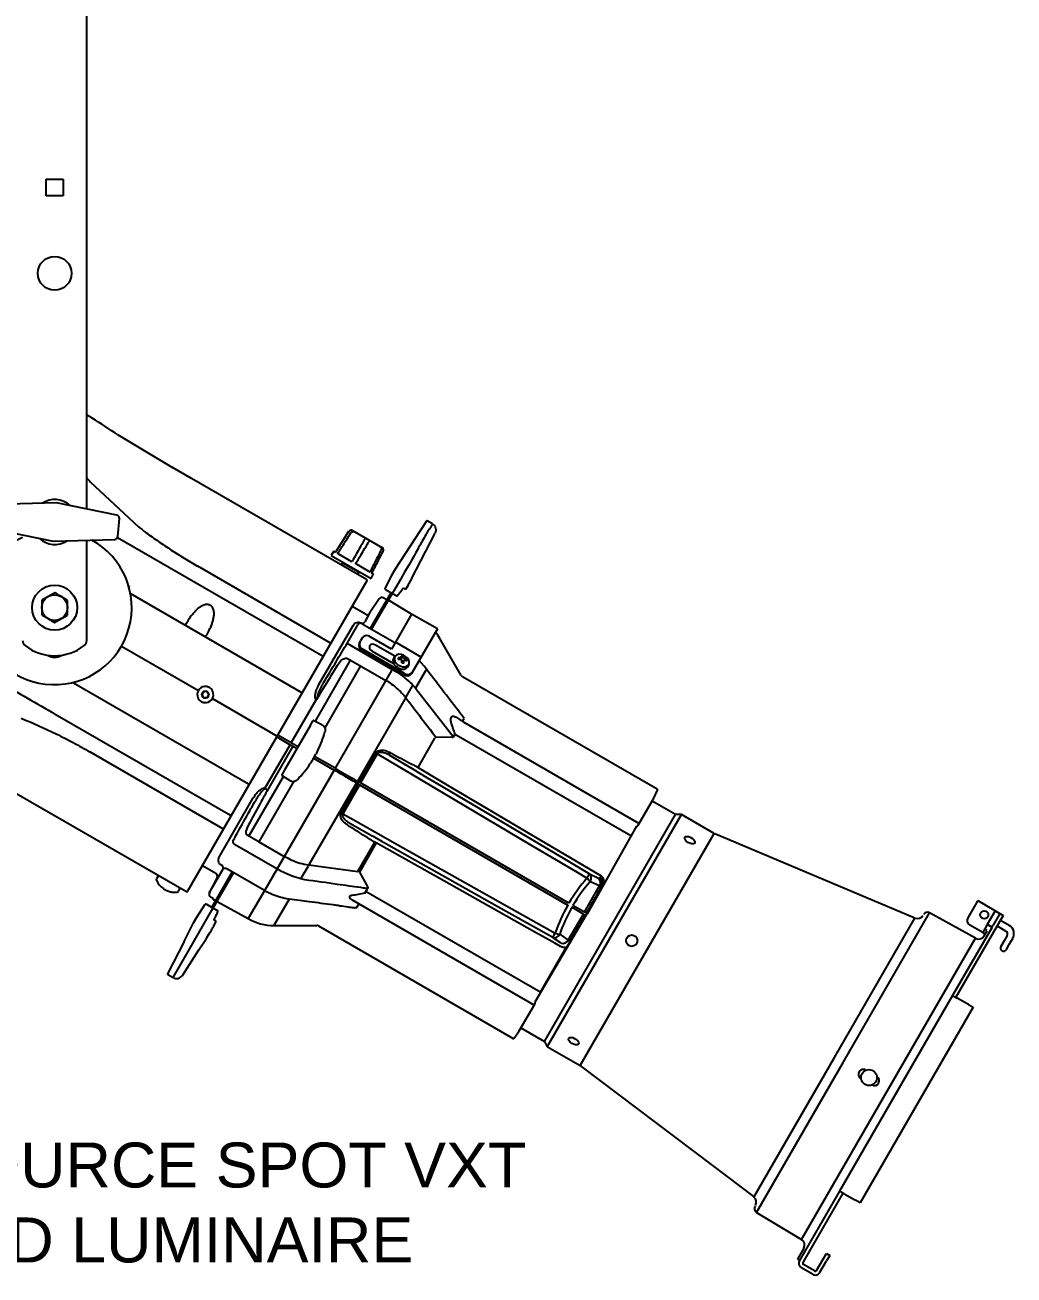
# Model space of a CAD drawing. Extents: x 5 to 346, y -5 to 215.
# Drawn here: x 150.58 to 169.82, y 158.24 to 182.57 of the extents above; entities that cross this region are included whole.
import ezdxf

# ---------------------------------------------------------------- set-up
doc = ezdxf.new("R2010")
doc.units = 0
doc.header["$LTSCALE"] = 0.5
doc.header["$MEASUREMENT"] = 0
doc.layers.add('OBJECT', color=7, linetype='CONTINUOUS')
doc.layers.add('RISER', color=7, linetype='CONTINUOUS')
doc.styles.add('ARIAL', font='arial.ttf')

# ---------------------------------------------------------------- blocks, each defined once
blk = doc.blocks.new('ColorSource spot VXT-14')
at = {"layer": 'RISER'}
for p, q in [((0.451, -18.819), (0.451, -4.55)), ((-0.338, -12.397), (-0.01, -12.397)), ((-0.338, -12.725), (-0.338, -12.397)), ((-0.01, -12.397), (-0.01, -12.725)), ((-0.01, -12.725), (-0.338, -12.725)), ((1.052, -17.365), (2.122, -18.012)), ((2.489, -18.226), (2.122, -18.012)), ((5.896, -20.193), (2.489, -18.226)), ((0.52, -18.287), (1.456, -19.165)), ((-0.137, -18.7), (-1.333, -18.733)), ((1.035, -18.937), (-0.137, -18.7)), ((-1.374, -19.207), (-0.202, -19.444)), ((1.055, -19.353), (1.085, -19.004)), ((7.06, -19.054), (6.939, -19.24)), ((7.176, -19.11), (7.074, -19.05)), ((7.116, -19.214), (7.104, -19.218)), ((7.158, -19.141), (7.158, -19.142)), ((-0.202, -19.444), (0.994, -19.411)), ((0.451, -21.378), (0.451, -19.426)), ((1.05, -19.374), (5.053, -21.685)), ((5.545, -19.258), (5.292, -19.657)), ((5.545, -19.258), (5.549, -19.26)), ((5.619, -19.235), (6.202, -19.571)), ((6.939, -19.24), (6.452, -19.99)), ((6.772, -20.175), (7.229, -19.288)), ((5.26, -19.638), (5.204, -19.723)), ((5.26, -19.638), (5.292, -19.657)), ((5.338, -19.683), (5.604, -19.837)), ((6.216, -19.645), (6.216, -19.645)), ((2.604, -19.927), (5.202, -21.427)), ((5.204, -19.723), (5.984, -20.173)), ((5.427, -19.863), (5.401, -19.908)), ((5.427, -19.863), (5.752, -20.05)), ((5.458, -19.869), (5.453, -19.878)), ((5.693, -19.888), (5.956, -20.04)), ((5.726, -20.035), (5.731, -20.026)), ((5.726, -20.095), (5.752, -20.05)), ((5.984, -20.173), (6.03, -20.083)), ((6, -20.065), (6.03, -20.083)), ((6.389, -20.098), (6.253, -20.367)), ((6.452, -19.99), (6.389, -20.098)), ((6.552, -20.193), (6.419, -20.422)), ((6.452, -19.99), (6.452, -19.99)), ((1.279, -20.322), (1.259, -20.311)), ((1.279, -20.322), (1.269, -20.339)), ((5.902, -20.215), (2.412, -26.26)), ((5.993, -21.159), (6.417, -20.425)), ((6.265, -20.384), (6.257, -20.38)), ((6.265, -20.384), (6.484, -20.511)), ((6.591, -20.378), (6.581, -20.393)), ((6.704, -20.301), (6.65, -20.383)), ((6.65, -20.384), (6.65, -20.383)), ((6.704, -20.301), (6.704, -20.301)), ((-0.169, -20.449), (-0.295, -20.519)), ((0.079, -20.597), (-0.045, -20.523)), ((1.301, -20.464), (4.644, -22.394)), ((6.137, -20.569), (5.955, -20.848)), ((6.371, -20.446), (5.967, -21.144)), ((6.288, -20.589), (6.22, -20.549)), ((6.77, -20.867), (6.321, -20.591)), ((-0.426, -20.878), (-0.302, -20.952)), ((5.872, -20.868), (5.612, -20.718)), ((5.955, -20.848), (5.859, -21.015)), ((6.772, -20.864), (6.379, -21.544)), ((7.274, -21.154), (6.772, -20.864)), ((-0.178, -21.026), (-0.052, -20.956)), ((4.968, -22.232), (5.631, -21.083)), ((5.496, -21.466), (5.723, -21.073)), ((5.807, -21.052), (6.442, -21.419)), ((7.274, -21.154), (6.784, -22.003)), ((5.75, -21.435), (5.777, -21.387)), ((5.815, -21.321), (5.777, -21.387)), ((6.379, -21.544), (5.968, -21.307)), ((7.735, -22.06), (7.319, -21.338)), ((1.125, -21.488), (2.622, -22.351)), ((5.569, -21.463), (6.394, -21.94)), ((5.826, -21.552), (5.814, -21.574)), ((6.619, -22.039), (5.814, -21.574)), ((6.632, -22.017), (5.826, -21.552)), ((6.003, -21.583), (6.421, -21.824)), ((6.444, -21.685), (6.069, -21.468)), ((6.958, -21.703), (6.455, -21.413)), ((4.898, -22.948), (5.584, -21.759)), ((5.775, -21.869), (5.08, -23.075)), ((5.327, -21.858), (5.378, -21.785)), ((5.537, -21.732), (6.27, -22.155)), ((6.437, -21.695), (6.418, -21.727)), ((6.437, -21.695), (6.457, -21.677)), ((6.697, -21.888), (6.716, -21.856)), ((6.716, -21.856), (6.722, -21.83)), ((7.013, -21.876), (6.919, -21.77)), ((7.06, -21.937), (7.013, -21.876)), ((6.408, -21.917), (5.283, -23.865)), ((6.784, -22.003), (6.772, -22.025)), ((7.06, -21.937), (6.848, -22.304)), ((11.548, -24.272), (7.759, -22.085)), ((0.193, -22.203), (3.6, -24.17)), ((6.776, -22.274), (6.655, -22.489)), ((6.796, -22.246), (6.848, -22.304)), ((6.848, -22.304), (7.587, -23.25)), ((2.894, -22.509), (4.157, -23.238)), ((4.427, -23.371), (4.911, -22.533)), ((6.638, -22.517), (5.716, -24.115)), ((3.246, -24.782), (-0.161, -22.815)), ((4.795, -23.04), (4.304, -23.889)), ((4.795, -23.04), (4.855, -22.936)), ((4.868, -22.932), (5.023, -23.016)), ((5.026, -23.018), (5.03, -23.02)), ((7.763, -22.945), (7.793, -22.893)), ((7.787, -22.966), (11.199, -24.937)), ((4.147, -23.255), (4.407, -23.406)), ((4.427, -23.371), (4.167, -23.22)), ((5.085, -23.158), (5.085, -23.158)), ((6.896, -23.848), (7.224, -23.28)), ((7.244, -23.259), (7.546, -23.251)), ((7.587, -23.25), (7.616, -23.201)), ((11.034, -25.18), (7.64, -23.221)), ((3.111, -25.048), (0.513, -23.548)), ((3.924, -24.244), (4.407, -23.406)), ((4.461, -23.437), (3.967, -24.292)), ((4.461, -23.437), (4.476, -23.445)), ((4.496, -23.411), (4.481, -23.402)), ((4.53, -23.476), (4.539, -23.482)), ((4.559, -23.447), (4.55, -23.442)), ((4.867, -23.662), (4.908, -23.591)), ((4.942, -23.526), (4.942, -23.526)), ((5.75, -24.135), (6.078, -23.567)), ((6.104, -23.584), (5.777, -24.15)), ((4.798, -23.774), (4.798, -23.774)), ((4.863, -23.669), (5.263, -23.9)), ((4.867, -23.662), (4.867, -23.662)), ((4.879, -23.641), (4.879, -23.641)), ((5.283, -23.865), (4.883, -23.634)), ((6.341, -23.61), (6.759, -23.858)), ((3.606, -25.186), (4.277, -24.024)), ((5.263, -23.9), (3.914, -26.236)), ((4.304, -23.889), (4.244, -23.993)), ((4.248, -24.007), (4.398, -24.099)), ((4.552, -24.082), (4.552, -24.082)), ((6.786, -23.879), (6.759, -23.858)), ((6.962, -23.983), (6.786, -23.879)), ((6.992, -23.997), (6.962, -23.983)), ((-1.017, -24.299), (2.39, -26.266)), ((4.477, -24.119), (3.797, -25.297)), ((4.401, -24.1), (4.405, -24.103)), ((5.696, -24.15), (4.773, -25.747)), ((5.402, -24.737), (5.73, -24.169)), ((5.757, -24.185), (5.43, -24.751)), ((5.696, -24.15), (5.73, -24.169)), ((5.75, -24.135), (5.716, -24.115)), ((5.757, -24.185), (9.813, -26.527)), ((9.833, -26.492), (5.777, -24.15)), ((11.482, -24.446), (11.555, -24.291)), ((3.028, -25.593), (3.691, -24.443)), ((11.18, -24.971), (11.482, -24.447)), ((11.905, -24.767), (11.449, -24.504)), ((9.355, -29.183), (11.905, -24.767)), ((9.411, -29.285), (12.021, -24.765)), ((12.021, -24.765), (11.905, -24.767)), ((12.66, -25.136), (12.02, -24.766)), ((3.596, -24.969), (3.564, -25.038)), ((6.001, -25.184), (5.572, -24.943)), ((11.148, -24.992), (10.184, -26.695)), ((11.148, -24.992), (11.156, -24.992)), ((3.56, -25.156), (3.608, -25.183)), ((3.606, -25.186), (3.606, -25.186)), ((3.797, -25.297), (3.606, -25.186)), ((3.797, -25.297), (3.797, -25.297)), ((3.798, -25.294), (4.293, -25.579)), ((6.027, -25.196), (6.001, -25.184)), ((6.203, -25.295), (6.027, -25.196)), ((6.226, -25.311), (6.203, -25.295)), ((11.356, -27.395), (12.66, -25.136)), ((16.564, -26.782), (12.674, -25.143)), ((4.151, -25.825), (3.326, -25.348)), ((5.727, -25.873), (6.054, -25.305)), ((6.083, -25.318), (5.756, -25.884)), ((2.702, -25.758), (2.962, -25.908)), ((4.632, -25.988), (4.757, -25.776)), ((4.766, -25.746), (4.773, -25.747)), ((4.773, -25.747), (5.727, -25.873)), ((9.781, -25.65), (10.233, -25.918)), ((1.844, -25.951), (1.808, -26.014)), ((2.835, -26.287), (3.098, -25.833)), ((2.987, -25.99), (2.835, -26.287)), ((2.884, -26.574), (3.282, -25.885)), ((2.887, -26.627), (3.308, -25.9)), ((3.113, -25.819), (3.098, -25.833)), ((3.908, -26.246), (3.175, -25.823)), ((4.694, -26.036), (4.618, -26.02)), ((5.756, -25.884), (5.902, -26.147)), ((10.413, -26.005), (10.434, -25.999)), ((1.945, -26.209), (1.996, -26.239)), ((2.234, -26.26), (2.27, -26.197)), ((3.914, -26.236), (3.593, -26.792)), ((3.914, -26.236), (3.914, -26.236)), ((5.864, -26.297), (5.912, -26.213)), ((5.884, -26.263), (9.283, -28.226)), ((10.138, -26.668), (10.426, -26.156)), ((10.474, -26.167), (10.458, -26.172)), ((2.593, -26.763), (2.757, -26.511)), ((2.778, -26.512), (2.771, -26.508)), ((2.778, -26.512), (2.998, -26.639)), ((2.86, -26.369), (2.907, -26.396)), ((2.907, -26.396), (2.9, -26.409)), ((2.9, -26.409), (2.959, -26.444)), ((2.985, -26.459), (3.593, -26.792)), ((4.39, -26.412), (4.093, -26.926)), ((4.39, -26.412), (4.382, -26.411)), ((9.157, -28.474), (5.619, -26.432)), ((5.864, -26.297), (5.669, -26.337)), ((5.744, -26.504), (5.707, -26.569)), ((17.785, -26.441), (17.592, -26.774)), ((17.785, -26.441), (18.283, -26.729)), ((2.53, -26.872), (2.593, -26.763)), ((2.755, -26.857), (2.887, -26.627)), ((10.164, -26.729), (9.171, -28.416)), ((9.819, -27.208), (10.118, -26.702)), ((10.118, -26.702), (9.89, -26.571)), ((10.138, -26.668), (9.91, -26.536)), ((10.164, -26.729), (10.149, -26.721)), ((10.164, -26.729), (10.184, -26.695)), ((10.169, -26.686), (10.184, -26.695)), ((15.166, -29.594), (16.849, -26.679)), ((17.742, -27.174), (16.849, -26.679)), ((18.283, -26.729), (17.363, -28.322)), ((18.127, -26.639), (17.972, -26.907)), ((18.212, -26.702), (18.088, -26.917)), ((2.345, -27.236), (2.53, -26.872)), ((2.53, -26.872), (2.53, -26.872)), ((2.549, -27.215), (2.755, -26.857)), ((2.926, -26.935), (2.97, -26.847)), ((2.926, -26.935), (2.926, -26.935)), ((2.936, -26.798), (2.944, -26.782)), ((2.936, -26.798), (2.944, -26.782)), ((2.936, -26.798), (2.936, -26.798)), ((2.97, -26.847), (2.97, -26.847)), ((4.093, -26.926), (4.926, -26.926)), ((4.959, -26.934), (8.748, -29.122)), ((9.516, -27.16), (9.065, -26.906)), ((14.997, -29.496), (16.564, -26.782)), ((18.058, -26.968), (17.298, -28.285)), ((17.882, -27.063), (17.631, -26.918)), ((17.972, -26.907), (17.882, -27.063)), ((17.969, -27.027), (17.92, -26.998)), ((17.998, -26.922), (17.972, -26.907)), ((18.063, -26.96), (17.998, -26.922)), ((18.058, -26.968), (18.088, -26.917)), ((18.164, -26.934), (18.335, -27.033)), ((18.398, -26.925), (18.227, -26.826)), ((2.345, -27.236), (2.024, -27.867)), ((2.13, -27.94), (2.549, -27.215)), ((2.632, -27.402), (2.778, -27.178)), ((2.796, -27.146), (2.8, -27.14)), ((2.851, -27.057), (2.851, -27.057)), ((9.849, -27.228), (9.852, -27.244)), ((16.05, -30.105), (17.742, -27.174)), ((17.932, -27.092), (17.882, -27.063)), ((17.911, -27.127), (17.969, -27.027)), ((18.298, -27.222), (18.236, -27.331)), ((18.358, -27.119), (18.298, -27.222)), ((18.407, -27.285), (18.467, -27.181)), ((2.311, -27.896), (2.632, -27.402)), ((9.277, -28.222), (9.779, -27.354)), ((10.052, -29.653), (11.356, -27.395)), ((18.344, -27.393), (18.407, -27.285)), ((2.028, -27.88), (2.13, -27.94)), ((8.867, -28.977), (9.169, -28.454)), ((9.176, -28.422), (9.171, -28.416)), ((17.298, -28.285), (15.098, -32.095)), ((17.298, -28.285), (17.389, -28.337)), ((17.606, -28.462), (17.389, -28.337)), ((17.606, -28.462), (17.697, -28.515)), ((17.697, -28.515), (15.497, -32.325)), ((8.899, -28.92), (9.355, -29.183)), ((8.768, -29.118), (8.866, -28.978)), ((9.355, -29.183), (9.411, -29.285)), ((9.412, -29.284), (10.052, -29.653)), ((10.065, -29.662), (12.623, -31.599)), ((13.43, -32.21), (14.997, -29.496)), ((13.483, -32.509), (15.166, -29.594)), ((14.358, -33.035), (16.05, -30.105)), ((12.623, -31.599), (13.42, -32.203)), ((15.098, -32.095), (14.318, -33.446)), ((15.189, -32.148), (15.098, -32.095)), ((15.163, -32.133), (14.383, -33.484)), ((15.189, -32.148), (15.406, -32.273)), ((15.497, -32.325), (15.406, -32.273)), ((13.483, -32.509), (14.358, -33.035)), ((14.402, -33.205), (14.277, -33.422)), ((14.779, -33.418), (14.842, -33.31)), ((14.842, -33.31), (14.907, -33.347)), ((14.277, -33.422), (14.318, -33.446)), ((14.611, -33.65), (14.394, -33.525)), ((14.652, -33.639), (14.779, -33.418)), ((14.717, -33.676), (14.844, -33.455)), ((14.907, -33.347), (14.844, -33.455)), ((14.573, -33.715), (14.357, -33.59))]:
    blk.add_line(p, q, dxfattribs=at)
at = {"layer": 'RISER', "flags": 128}
for points in [[(6.581, -20.393), (6.581, -20.393)], [(6.069, -21.468), (6.036, -21.455), (6.002, -21.452), (5.974, -21.461), (5.955, -21.479), (5.949, -21.504), (5.955, -21.533), (5.974, -21.561), (6.003, -21.583)], [(6.725, -21.794), (6.714, -21.756), (6.69, -21.719), (6.655, -21.687), (6.613, -21.663), (6.568, -21.649), (6.524, -21.647), (6.486, -21.656), (6.457, -21.677), (6.44, -21.707), (6.436, -21.743), (6.447, -21.781), (6.471, -21.818), (6.506, -21.85), (6.548, -21.874), (6.593, -21.888), (6.637, -21.89), (6.675, -21.88), (6.705, -21.86), (6.722, -21.83), (6.725, -21.794)], [(6.418, -21.727), (6.417, -21.73), (6.408, -21.763), (6.411, -21.8), (6.428, -21.838), (6.457, -21.873), (6.494, -21.902), (6.537, -21.923), (6.582, -21.934), (6.625, -21.933), (6.661, -21.922), (6.689, -21.9), (6.697, -21.888)], [(10.181, -26.004), (9.966, -25.877), (9.106, -25.366), (6.104, -23.584)], [(6.921, -23.865), (7.014, -23.92), (7.44, -24.173), (9.147, -25.185), (10.457, -25.961)], [(6.992, -23.997), (7.377, -24.225), (8.488, -24.883), (9.781, -25.65)], [(3.616, -24.174), (3.615, -24.174), (3.614, -24.175), (3.612, -24.175), (3.61, -24.174), (3.608, -24.174), (3.605, -24.173), (3.603, -24.172), (3.6, -24.17)], [(3.265, -24.783), (3.263, -24.784), (3.262, -24.785), (3.26, -24.786), (3.257, -24.786), (3.255, -24.785), (3.252, -24.785), (3.249, -24.784), (3.246, -24.782)], [(5.43, -24.751), (5.633, -24.865), (6.505, -25.355), (9.565, -27.072)], [(12.087, -25.208), (12.104, -25.195), (12.131, -25.191), (12.165, -25.196), (12.202, -25.211), (12.236, -25.233), (12.263, -25.259), (12.28, -25.286), (12.283, -25.31), (12.273, -25.327), (12.25, -25.336), (12.219, -25.336), (12.183, -25.325), (12.147, -25.307), (12.116, -25.282), (12.094, -25.255), (12.084, -25.23), (12.087, -25.208)], [(9.665, -27.332), (9.557, -27.271), (9.125, -27.028), (7.395, -26.056), (6.083, -25.318)], [(9.065, -26.906), (8.39, -26.527), (7.265, -25.895), (6.226, -25.311)], [(10.233, -25.918), (10.392, -25.995), (10.413, -26.005)], [(10.426, -26.156), (10.266, -26.079), (10.246, -26.069)], [(2.936, -26.798), (2.936, -26.798)], [(2.944, -26.782), (2.944, -26.782)], [(9.681, -27.272), (9.535, -27.173), (9.516, -27.16)], [(9.654, -27.095), (9.8, -27.195), (9.819, -27.208)], [(9.829, -29.12), (9.845, -29.107), (9.872, -29.103), (9.907, -29.108), (9.943, -29.123), (9.978, -29.145), (10.005, -29.171), (10.021, -29.198), (10.024, -29.222), (10.014, -29.239), (9.992, -29.248), (9.961, -29.248), (9.924, -29.237), (9.888, -29.219), (9.857, -29.194), (9.835, -29.167), (9.825, -29.142), (9.829, -29.12)]]:
    blk.add_lwpolyline(points, dxfattribs=at)
at = {"layer": 'RISER'}
for centre, radius in [((-0.174, -14.231), 0.329), ((-0.174, -20.738), 0.438), ((-0.174, -20.738), 0.25), ((2.758, -22.43), 0.0682), ((17.914, -26.718), 0.078), ((11.054, -27.22), 0.111), ((15.671, -29.885), 0.155)]:
    blk.add_circle(centre, radius, dxfattribs=at)
for centre, radius, start, end in [((-0.17, -19.072), 0.438, 47.4683, 123.5677), ((7.069, -19.059), 0.01, 63.5738, 146.9774), ((-0.174, -20.738), 1.5, 114.6243, 61.2034), ((-0.17, -19.072), 0.438, 226.567, 303.5677), ((5.888, -20.207), 0.016, 330, 60), ((6.262, -20.371), 0.01, 153.1059, 239.191), ((6.262, -20.371), 0.00999, 153.1449, 240.0494), ((6.257, -20.379), 0.000649, 239.2227, 251.7737), ((6.189, -20.603), 0.062, 60, 147), ((6.488, -20.503), 0.00906, 244.3621, 327.1843), ((5.903, -20.814), 0.062, 240, 327), ((5.776, -21.105), 0.062, 60.0043, 148.8483), ((5.81, -20.981), 0.0603, 238.2797, 324.8879), ((-0.674, -21.378), 0.125, 180, 232.0201), ((0.326, -21.378), 0.125, 307.9799, 0), ((5.899, -21.395), 0.112, 51.9505, 138.5782), ((6.453, -21.838), 1, 30, 38.341), ((-0.174, -20.738), 0.937, 232.0201, 307.9799), ((5.534, -21.506), 0.0556, 50.8363, 132.9669), ((5.855, -21.47), 0.112, 161.4218, 248.0495), ((5.868, -21.448), 0.112, 161.4218, 248.0495), ((-0.174, -21.488), 0.22, 234.3056, 305.6944), ((6.536, -22.079), 0.362, 83.3807, 94.5148), ((7.112, -21.67), 0.607, 184.5181, 187.3095), ((6.524, -22.194), 0.447, 82.7479, 91.8018), ((6.546, -21.9), 0.226, 75.3356, 84.4774), ((6.319, -21.752), 0.26, 7.277, 17.3008), ((5.876, -21.799), 0.706, 358.7735, 3.9164), ((5.823, -26.181), 4.433, 79.6737, 80.1393), ((6.429, -21.753), 0.188, 8.0849, 22.2527), ((6.553, -21.988), 0.269, 63.1354, 76.6989), ((6.152, -21.782), 0.467, 355.2284, 2.9517), ((6.55, -22.065), 0.315, 65.9011, 77.3381), ((6.51, -21.78), 0.168, 0.8699, 10.9577), ((6.688, -21.951), 0.112, 231.9505, 318.5782), ((6.701, -21.929), 0.112, 231.9505, 318.5782), ((7.79, -22.031), 0.062, 207.7956, 239.9999), ((2.758, -22.43), 0.157, 97.0792, 202.9208), ((2.758, -22.43), 0.157, 277.0792, 22.9208), ((6.683, -22.188), 0.128, 317.3304, 333.0094), ((4.698, -22.196), 0.398, 302.3501, 305.5351), ((6.744, -22.595), 0.132, 130.2868, 143.7131), ((4.863, -22.941), 0.01, 61.5, 150), ((4.966, -23.122), 0.12, 60, 61.5), ((4.97, -23.124), 0.12, 59.8086, 60), ((7.825, -22.899), 0.0777, 216.7783, 240.264), ((2.926, -22.527), 2.25, 333.6537, 343.7101), ((7.33, -23.36), 0.133, 130.2798, 142.9213), ((7.684, -23.143), 0.089, 219.9484, 240.3133), ((6.234, -23.357), 0.261, 233.354, 240.1765), ((6.384, -23.58), 0.052, 149.7536, 215.3035), ((2.926, -22.527), 2.25, 316.2899, 326.3463), ((4.253, -23.998), 0.01, 150, 238.5), ((7.01, -23.71), 0.179, 230.2573, 240.2438), ((3.526, -24.227), 0.398, 354.4649, 357.6499), ((3.513, -25.025), 0.862, 58.2081, 61.6759), ((4.461, -23.996), 0.12, 238.5, 240), ((4.465, -23.999), 0.12, 240, 240.1914), ((11.541, -24.285), 0.015, 335.5299, 60), ((11.469, -24.44), 0.015, 330, 335), ((5.299, -24.977), 0.261, 59.8235, 66.646), ((11.157, -24.977), 0.015, 267.4142, 333.8067), ((3.346, -25.296), 0.0556, 167.0331, 249.1637), ((12.723, -25.028), 0.125, 240, 247.1456), ((5.992, -25.473), 0.179, 59.7562, 69.7427), ((3.06, -25.757), 0.0128, 54.8325, 102.1191), ((3.043, -25.804), 0.062, 332.5108, 54.8717), ((4.886, -25.801), 0.132, 155.4796, 168.911), ((1.838, -26.032), 0.035, 150, 204.6842), ((2.931, -25.962), 0.062, 333, 60), ((4.51, -25.95), 0.128, 326.9906, 342.6696), ((5.704, -25.973), 0.103, 59.6751, 77.1435), ((21.118, -32.469), 12.704, 148.9605, 149.4133), ((9.849, -26.398), 0.516, 39.6413, 49.8337), ((10.147, -26.002), 0.12, 325.7127, 44.149), ((10.327, -26.088), 0.12, 325.7127, 44.149), ((10.348, -26.112), 0.126, 331.5417, 58.8707), ((7.529, -24.233), 3.4, 328.704, 329.4393), ((2.17, -25.879), 0.4, 204.6842, 219.6605), ((2.192, -25.848), 0.437, 220.8128, 235.5407), ((2.185, -25.844), 0.437, 244.4617, 259.1394), ((2.17, -25.879), 0.4, 260.3395, 275.3158), ((2.203, -26.243), 0.035, 275.3158, 330), ((2.398, -26.252), 0.016, 240, 330), ((5.866, -26.292), 0.0917, 59.6817, 79.4268), ((12.558, -28.089), 3.07, 138.8753, 149.6267), ((10.618, -25.81), 0.396, 241.0192, 246.2638), ((2.766, -26.517), 0.00999, 59.9506, 146.8551), ((2.891, -26.315), 0.062, 153, 240), ((2.993, -26.647), 0.00906, 332.8157, 55.6379), ((5.338, -26.608), 0.0717, 59.7954, 85.4028), ((12.558, -28.089), 3.07, 150.3733, 161.1247), ((16.612, -26.667), 0.125, 247.1456, 330), ((16.807, -26.756), 0.088, 61, 150), ((4.093, -25.926), 1, 240, 270), ((4.928, -26.988), 0.062, 60.0001, 92.0977), ((17.683, -26.827), 0.105, 150, 240), ((18.304, -27.087), 0.188, 330, 60), ((20.631, -33.311), 12.704, 150.5867, 151.0395), ((9.545, -27.043), 0.12, 255.851, 334.2873), ((9.74, -26.587), 0.516, 250.1663, 260.3587), ((9.71, -27.156), 0.12, 255.851, 334.2873), ((9.615, -27.547), 0.396, 53.7362, 58.9808), ((17.803, -27.065), 0.125, 241, 330), ((18.304, -27.087), 0.0625, 330, 60), ((9.791, -27.339), 0.0194, 230.9529, 277.6933), ((18.29, -27.362), 0.0625, 150, 330), ((2.033, -27.872), 0.01, 153.0226, 235.0653), ((9.163, -28.431), 0.015, 326.1933, 32.5858), ((8.756, -29.109), 0.015, 240, 324.2564), ((8.854, -28.969), 0.015, 325, 330), ((9.99, -29.761), 0.125, 52.8544, 60), ((15.56, -29.821), 0.094, 59.9934, 240.0066), ((15.776, -29.946), 0.094, 240.0264, 59.9736), ((13.354, -32.31), 0.125, 330, 52.8544), ((13.529, -32.434), 0.088, 150, 239), ((14.294, -33.142), 0.125, 330, 59), ((14.409, -33.499), 0.105, 150, 240), ((14.409, -33.499), 0.03, 150, 240), ((14.626, -33.624), 0.105, 240, 330), ((14.626, -33.624), 0.03, 240, 330)]:
    blk.add_arc(centre, radius, start, end, dxfattribs=at)
for centre, major_axis, ratio, start_param, end_param in [((1.034, -18.937), (0.0074, -0.0015), 0.069473, 1.372627, 1.57875), ((1.023, -18.999), (0.0222, 0.0589), 0.988785, 4.983354, 6.435293), ((0.994, -19.41), (0.00755, 0.00021), 0.069473, 4.704435, 4.910558), ((0.993, -19.348), (-0.0117, 0.0618), 0.988785, 2.989485, 4.441424), ((5.934, -20.124), (0.485, -0.298), 0.101686, 6.233323, 6.285987), ((4.849, -22.965), (0.0045, 0.0266), 0.138337, 0.351347, 0.357701), ((4.267, -23.974), (0.0208, 0.0172), 0.138337, 2.783892, 2.790246), ((3.574, -25.205), (0.0407, 0.048), 0.229753, 5.307816, 5.376814), ((3.796, -25.334), (0.0212, 0.0593), 0.229686, 0.906398, 0.975396), ((12.482, -28.044), (1.598, 2.767), 0.960876, 1.376633, 1.564537), ((12.482, -28.044), (1.598, 2.767), 0.960876, 1.577056, 1.764959)]:
    blk.add_ellipse(centre, major_axis=major_axis, ratio=ratio, start_param=start_param, end_param=end_param, dxfattribs=at)
for points, knots in [([(1.052, -17.365), (0.887, -17.261), (0.685, -17.135), (0.487, -17.003), (0.451, -16.979)], [0, 0, 0, 0, 0.4445364, 0.5431602, 0.5431602, 0.5431602, 0.5431602]), ([(1.456, -19.165), (1.504, -19.202), (1.631, -19.3), (1.844, -19.45), (2.093, -19.617), (2.346, -19.777), (2.518, -19.877), (2.604, -19.928)], [0, 0, 0, 0, 0.130893, 0.348423, 0.567917, 0.783865, 1, 1, 1, 1]), ([(7.104, -19.218), (7.101, -19.223), (7.087, -19.247), (7.029, -19.352), (6.918, -19.553), (6.816, -19.733), (6.552, -20.193)], [0, 0, 0, 0, 0.024148, 0.120739, 0.507103, 1, 1, 1, 1]), ([(7.176, -19.11), (7.19, -19.119), (7.218, -19.14), (7.242, -19.188), (7.248, -19.241), (7.235, -19.273), (7.229, -19.288)], [0, 0, 0, 0, 0.2407727, 0.5, 0.7592273, 1, 1, 1, 1]), ([(5.334, -19.677), (5.339, -19.67), (5.366, -19.629), (5.451, -19.498), (5.532, -19.374), (5.59, -19.284)], [0, 0, 0, 0, 0.056184, 0.311886, 1, 1, 1, 1]), ([(5.619, -19.235), (5.616, -19.233), (5.607, -19.229), (5.592, -19.229), (5.576, -19.234), (5.56, -19.244), (5.553, -19.255), (5.549, -19.26)], [0, 0, 0, 0, 0.156463, 0.377207, 0.586936, 0.792743, 1, 1, 1, 1]), ([(5.59, -19.284), (5.591, -19.282), (5.596, -19.275), (5.608, -19.264), (5.628, -19.256), (5.65, -19.255), (5.663, -19.261), (5.669, -19.264)], [0, 0, 0, 0, 0.06206, 0.280895, 0.514816, 0.758819, 1, 1, 1, 1]), ([(5.844, -19.43), (5.839, -19.439), (5.815, -19.482), (5.739, -19.619), (5.667, -19.746), (5.615, -19.839)], [0, 0, 0, 0, 0.063926, 0.319628, 1, 1, 1, 1]), ([(5.863, -19.375), (5.864, -19.376), (5.865, -19.378), (5.864, -19.385), (5.86, -19.398), (5.853, -19.413), (5.847, -19.424), (5.844, -19.43)], [0, 0, 0, 0, 0.156463, 0.377207, 0.586936, 0.792743, 1, 1, 1, 1]), ([(5.925, -19.477), (5.926, -19.475), (5.931, -19.468), (5.939, -19.455), (5.949, -19.441), (5.958, -19.433), (5.96, -19.433), (5.962, -19.432)], [0, 0, 0, 0, 0.06206, 0.280895, 0.514816, 0.758819, 1, 1, 1, 1]), ([(5.338, -19.683), (5.337, -19.683), (5.335, -19.681), (5.335, -19.678), (5.334, -19.677), (5.334, -19.677)], [0, 0, 0, 0, 0.417944, 0.987082, 1, 1, 1, 1]), ([(5.685, -19.88), (5.69, -19.872), (5.715, -19.83), (5.795, -19.696), (5.87, -19.569), (5.925, -19.477)], [0, 0, 0, 0, 0.056184, 0.311886, 1, 1, 1, 1]), ([(6.176, -19.622), (6.171, -19.631), (6.148, -19.675), (6.078, -19.815), (6.011, -19.945), (5.963, -20.04)], [0, 0, 0, 0, 0.063926, 0.319628, 1, 1, 1, 1]), ([(5.999, -20.06), (6.012, -20.035), (6.084, -19.897), (6.157, -19.759), (6.216, -19.645)], [0, 0, 0, 0, 0.178584, 1, 1, 1, 1]), ([(6.153, -19.543), (6.157, -19.546), (6.166, -19.552), (6.176, -19.566), (6.182, -19.584), (6.183, -19.604), (6.178, -19.616), (6.176, -19.622)], [0, 0, 0, 0, 0.156463, 0.377207, 0.586936, 0.792743, 1, 1, 1, 1]), ([(6.216, -19.645), (6.216, -19.643), (6.22, -19.635), (6.224, -19.62), (6.223, -19.6), (6.216, -19.582), (6.206, -19.575), (6.202, -19.571)], [0, 0, 0, 0, 0.06206, 0.280895, 0.514816, 0.758819, 1, 1, 1, 1]), ([(5.615, -19.839), (5.615, -19.839), (5.613, -19.839), (5.609, -19.839), (5.605, -19.837), (5.604, -19.837)], [0, 0, 0, 0, 0.012918, 0.582056, 1, 1, 1, 1]), ([(5.693, -19.888), (5.692, -19.887), (5.689, -19.885), (5.687, -19.882), (5.685, -19.88), (5.685, -19.88)], [0, 0, 0, 0, 0.417944, 0.987082, 1, 1, 1, 1]), ([(5.963, -20.04), (5.963, -20.04), (5.962, -20.041), (5.959, -20.041), (5.957, -20.04), (5.956, -20.04)], [0, 0, 0, 0, 0.012918, 0.582056, 1, 1, 1, 1]), ([(5.999, -20.063), (5.999, -20.063), (5.998, -20.063), (5.998, -20.061), (5.999, -20.061), (5.999, -20.06)], [0, 0, 0, 0, 0.2318595, 0.5971679, 1, 1, 1, 1]), ([(5.999, -20.064), (5.999, -20.064), (5.999, -20.064), (5.999, -20.063), (5.999, -20.063)], [0, 0, 0, 0, 0.455001, 1, 1, 1, 1]), ([(5.999, -20.063), (5.999, -20.063), (5.999, -20.064), (6, -20.065), (6, -20.065)], [0, 0, 0, 0, 0.069397, 1, 1, 1, 1]), ([(6.713, -20.285), (6.717, -20.277), (6.725, -20.261), (6.745, -20.224), (6.762, -20.194), (6.771, -20.178), (6.772, -20.175)], [0, 0, 0, 0, 0.315107, 0.632944, 0.949791, 1, 1, 1, 1]), ([(6.581, -20.393), (6.577, -20.399), (6.559, -20.426), (6.531, -20.465), (6.505, -20.497), (6.496, -20.508)], [0, 0, 0, 0, 0.139683, 0.698663, 1, 1, 1, 1]), ([(6.606, -20.363), (6.605, -20.363), (6.604, -20.363), (6.601, -20.365), (6.597, -20.369), (6.594, -20.374), (6.592, -20.377), (6.591, -20.378)], [0, 0, 0, 0, 0.219062, 0.43802, 0.659218, 0.879999, 1, 1, 1, 1]), ([(6.65, -20.383), (6.65, -20.383), (6.65, -20.383), (6.645, -20.381), (6.623, -20.371), (6.606, -20.363)], [0, 0, 0, 0, 0.045653, 0.228294, 1, 1, 1, 1]), ([(6.704, -20.301), (6.705, -20.298), (6.707, -20.295), (6.712, -20.287), (6.713, -20.285)], [0, 0, 0, 0, 0.79181, 1, 1, 1, 1]), ([(6.713, -20.285), (6.713, -20.285), (6.713, -20.285), (6.713, -20.285), (6.713, -20.285), (6.713, -20.285), (6.713, -20.285)], [0, 0, 0, 0, 0.344879, 0.691965, 0.85965, 1, 1, 1, 1]), ([(-0.421, -20.59), (-0.422, -20.627), (-0.423, -20.674), (-0.423, -20.723), (-0.424, -20.734)], [0, 0, 0, 0, 0.7790657, 1, 1, 1, 1]), ([(-0.295, -20.519), (-0.298, -20.521), (-0.341, -20.545), (-0.383, -20.568), (-0.421, -20.59)], [0, 0, 0, 0, 0.0702136, 1, 1, 1, 1]), ([(-0.045, -20.523), (-0.048, -20.521), (-0.09, -20.496), (-0.131, -20.472), (-0.169, -20.449)], [0, 0, 0, 0, 0.070214, 1, 1, 1, 1]), ([(0.076, -20.741), (0.077, -20.731), (0.077, -20.682), (0.078, -20.634), (0.079, -20.597)], [0, 0, 0, 0, 0.220934, 1, 1, 1, 1]), ([(2.763, -21.307), (2.782, -21.275), (2.8, -21.243), (2.817, -21.21), (2.839, -21.169), (2.859, -21.126), (2.884, -21.062), (2.892, -21.04), (2.906, -20.997), (2.912, -20.974), (2.921, -20.929), (2.925, -20.907), (2.928, -20.861), (2.928, -20.838), (2.923, -20.803), (2.92, -20.791), (2.913, -20.769), (2.909, -20.758), (2.898, -20.736), (2.891, -20.726), (2.878, -20.713), (2.874, -20.708), (2.864, -20.701), (2.859, -20.697), (2.848, -20.691), (2.842, -20.688), (2.83, -20.684), (2.824, -20.682), (2.812, -20.679), (2.806, -20.679), (2.794, -20.678), (2.788, -20.677), (2.77, -20.678), (2.758, -20.68), (2.735, -20.686), (2.724, -20.689), (2.703, -20.698), (2.692, -20.703), (2.672, -20.714), (2.662, -20.72), (2.634, -20.739), (2.616, -20.754), (2.582, -20.784), (2.566, -20.8), (2.535, -20.834), (2.52, -20.852), (2.477, -20.906), (2.45, -20.945), (2.425, -20.984), (2.406, -21.015), (2.387, -21.047), (2.368, -21.08)], [-0.097288, -0.097288, -0.097288, -0.097288, 0, 0, 0, 0.125, 0.125, 0.1875, 0.1875, 0.25, 0.25, 0.3125, 0.3125, 0.375, 0.375, 0.40625, 0.40625, 0.4375, 0.4375, 0.46875, 0.46875, 0.484375, 0.484375, 0.5, 0.5, 0.515625, 0.515625, 0.53125, 0.53125, 0.546875, 0.546875, 0.5625, 0.5625, 0.59375, 0.59375, 0.625, 0.625, 0.65625, 0.65625, 0.6875, 0.6875, 0.75, 0.75, 0.8125, 0.8125, 0.875, 0.875, 1, 1, 1, 1.097527, 1.097527, 1.097527, 1.097527]), ([(-0.424, -20.734), (-0.424, -20.773), (-0.425, -20.822), (-0.425, -20.869), (-0.426, -20.878)], [0, 0, 0, 0, 0.8029186, 1, 1, 1, 1]), ([(-0.052, -20.956), (-0.049, -20.954), (-0.006, -20.931), (0.036, -20.907), (0.074, -20.886)], [0, 0, 0, 0, 0.070214, 1, 1, 1, 1]), ([(0.074, -20.886), (0.074, -20.876), (0.075, -20.829), (0.076, -20.781), (0.076, -20.741)], [0, 0, 0, 0, 0.1970814, 1, 1, 1, 1]), ([(-0.302, -20.952), (-0.299, -20.954), (-0.257, -20.979), (-0.216, -21.004), (-0.178, -21.026)], [0, 0, 0, 0, 0.070214, 1, 1, 1, 1]), ([(5.631, -21.083), (5.64, -21.07), (5.657, -21.046), (5.693, -21.028), (5.728, -21.023), (5.753, -21.024), (5.772, -21.03), (5.778, -21.032)], [0, 0, 0, 0, 0.318535, 0.636337, 0.797116, 0.929766, 1, 1, 1, 1]), ([(5.035, -22.24), (5.114, -22.106), (5.268, -21.847), (5.422, -21.589), (5.496, -21.466)], [0, 0, 0, 0, 0.5207733, 1, 1, 1, 1]), ([(4.93, -22.521), (4.951, -22.485), (5.056, -22.307), (5.189, -22.087), (5.301, -21.902), (5.327, -21.858)], [0, 0, 0, 0, 0.160413, 0.802068, 1, 1, 1, 1]), ([(5.378, -21.785), (5.401, -21.764), (5.432, -21.737), (5.482, -21.722), (5.513, -21.721), (5.53, -21.728), (5.537, -21.732)], [0, 0, 0, 0, 0.50075, 0.686143, 0.873077, 1, 1, 1, 1]), ([(6.394, -21.94), (6.448, -21.973), (6.557, -22.04), (6.691, -22.146), (6.766, -22.217), (6.796, -22.246)], [0, 0, 0, 0, 0.3654754, 0.7414662, 1, 1, 1, 1]), ([(7.793, -22.893), (7.773, -22.867), (7.658, -22.717), (7.414, -22.398), (7.19, -22.106), (7.06, -21.937)], [0, 0, 0, 0, 0.083458, 0.469006, 1, 1, 1, 1]), ([(-1.245, -22.191), (-1.063, -22.294), (-0.883, -22.399), (-0.522, -22.607), (-0.341, -22.711), (-0.161, -22.815)], [0, 0, 0, 0, 0.5, 0.5, 1, 1, 1, 1]), ([(2.719, -22.374), (2.715, -22.383), (2.708, -22.399), (2.697, -22.421), (2.692, -22.432), (2.69, -22.436)], [0, 0, 0, 0, 0.439117, 0.751367, 1, 1, 1, 1]), ([(2.787, -22.368), (2.777, -22.369), (2.76, -22.371), (2.736, -22.373), (2.724, -22.374), (2.719, -22.374)], [0, 0, 0, 0, 0.439117, 0.751367, 1, 1, 1, 1]), ([(2.903, -22.369), (2.896, -22.353), (2.887, -22.339), (2.865, -22.313), (2.852, -22.302), (2.829, -22.29), (2.822, -22.286), (2.806, -22.28), (2.798, -22.278), (2.781, -22.274), (2.772, -22.273), (2.756, -22.273), (2.747, -22.273), (2.739, -22.274)], [0, 0, 0, 0, 0.25, 0.25, 0.5, 0.5, 0.625, 0.625, 0.75, 0.75, 0.875, 0.875, 1, 1, 1, 1]), ([(2.826, -22.424), (2.824, -22.421), (2.817, -22.412), (2.806, -22.396), (2.795, -22.38), (2.789, -22.371), (2.787, -22.368)], [0, 0, 0, 0, 0.180942, 0.506293, 0.843975, 1, 1, 1, 1]), ([(4.911, -22.533), (4.907, -22.525), (4.895, -22.502), (4.895, -22.452), (4.903, -22.389), (4.927, -22.312), (4.953, -22.262), (4.968, -22.232)], [0, 0, 0, 0, 0.082616, 0.229115, 0.451924, 0.675541, 1, 1, 1, 1]), ([(5.035, -22.24), (5.015, -22.276), (4.982, -22.337), (4.949, -22.418), (4.933, -22.471), (4.927, -22.502), (4.929, -22.516), (4.93, -22.521)], [0, 0, 0, 0, 0.401034, 0.694759, 0.864025, 0.95611, 1, 1, 1, 1]), ([(6.27, -22.155), (6.27, -22.155), (6.309, -22.177), (6.384, -22.225), (6.486, -22.307), (6.578, -22.395), (6.63, -22.457), (6.655, -22.489), (6.655, -22.489)], [0, 0, 0, 0, 0.000005, 0.25468, 0.509356, 0.754674, 0.999995, 1, 1, 1, 1]), ([(2.613, -22.492), (2.62, -22.507), (2.629, -22.522), (2.651, -22.547), (2.664, -22.558), (2.687, -22.571), (2.694, -22.574), (2.71, -22.58), (2.718, -22.583), (2.735, -22.586), (2.743, -22.587), (2.76, -22.588), (2.769, -22.588), (2.777, -22.587)], [0, 0, 0, 0, 0.25, 0.25, 0.5, 0.5, 0.625, 0.625, 0.75, 0.75, 0.875, 0.875, 1, 1, 1, 1]), ([(2.69, -22.436), (2.692, -22.439), (2.698, -22.448), (2.709, -22.464), (2.721, -22.48), (2.727, -22.489), (2.729, -22.492)], [0, 0, 0, 0, 0.156025, 0.493707, 0.819058, 1, 1, 1, 1]), ([(2.729, -22.492), (2.739, -22.491), (2.756, -22.49), (2.78, -22.488), (2.792, -22.486), (2.797, -22.486)], [0, 0, 0, 0, 0.439117, 0.751367, 1, 1, 1, 1]), ([(2.797, -22.486), (2.801, -22.477), (2.808, -22.462), (2.819, -22.44), (2.824, -22.429), (2.826, -22.424)], [0, 0, 0, 0, 0.439117, 0.751367, 1, 1, 1, 1]), ([(6.655, -22.489), (6.655, -22.489), (6.656, -22.491), (6.658, -22.493), (6.659, -22.495)], [0, 0, 0, 0, 0.00029, 1, 1, 1, 1]), ([(6.659, -22.495), (6.76, -22.625), (6.955, -22.88), (7.149, -23.135), (7.244, -23.259)], [0, 0, 0, 0, 0.513611, 1, 1, 1, 1]), ([(7.552, -23.013), (7.545, -22.99), (7.534, -22.955), (7.532, -22.91), (7.537, -22.881), (7.548, -22.862), (7.568, -22.851), (7.598, -22.851), (7.623, -22.864), (7.638, -22.872)], [0, 0, 0, 0, 0.224316, 0.345841, 0.447966, 0.550598, 0.643263, 0.786621, 1, 1, 1, 1]), ([(-0.825, -22.892), (-0.593, -22.984), (-0.367, -23.086), (-0.032, -23.25), (0.078, -23.307), (0.297, -23.425), (0.406, -23.486), (0.513, -23.548)], [0, 0, 0, 0, 0.5, 0.5, 0.75, 0.75, 1, 1, 1, 1]), ([(5.03, -23.021), (5.041, -23.028), (5.063, -23.044), (5.084, -23.08), (5.093, -23.12), (5.088, -23.145), (5.085, -23.158)], [0, 0, 0, 0, 0.253584, 0.507165, 0.760847, 1, 1, 1, 1]), ([(7.616, -23.201), (7.603, -23.161), (7.582, -23.099), (7.56, -23.036), (7.552, -23.013)], [0, 0, 0, 0, 0.624898, 1, 1, 1, 1]), ([(7.638, -22.872), (7.665, -22.888), (7.707, -22.913), (7.748, -22.937), (7.763, -22.945)], [0, 0, 0, 0, 0.6484906, 1, 1, 1, 1]), ([(7.546, -23.251), (7.553, -23.253), (7.562, -23.257), (7.575, -23.257), (7.582, -23.256), (7.585, -23.253), (7.587, -23.251), (7.587, -23.25)], [0, 0, 0, 0, 0.437726, 0.65223, 0.821699, 0.945105, 1, 1, 1, 1]), ([(4.407, -23.406), (4.413, -23.409), (4.426, -23.416), (4.442, -23.425), (4.454, -23.432), (4.46, -23.436), (4.461, -23.436), (4.461, -23.437)], [0, 0, 0, 0, 0.222087, 0.444175, 0.666264, 0.888359, 1, 1, 1, 1]), ([(4.481, -23.402), (4.48, -23.401), (4.478, -23.4), (4.468, -23.395), (4.454, -23.386), (4.439, -23.378), (4.43, -23.373), (4.427, -23.371)], [0, 0, 0, 0, 0.2221, 0.4442, 0.666297, 0.88839, 1, 1, 1, 1]), ([(4.476, -23.445), (4.477, -23.446), (4.479, -23.447), (4.489, -23.453), (4.503, -23.461), (4.518, -23.469), (4.527, -23.475), (4.53, -23.476)], [0, 0, 0, 0, 0.222099, 0.444197, 0.666294, 0.888386, 1, 1, 1, 1]), ([(4.55, -23.442), (4.544, -23.438), (4.532, -23.431), (4.516, -23.422), (4.503, -23.415), (4.497, -23.411), (4.496, -23.411), (4.496, -23.411)], [0, 0, 0, 0, 0.222089, 0.444178, 0.666268, 0.888363, 1, 1, 1, 1]), ([(4.942, -23.526), (4.941, -23.527), (4.94, -23.53), (4.929, -23.552), (4.917, -23.575), (4.909, -23.589), (4.908, -23.591)], [0, 0, 0, 0, 0.315568, 0.631102, 0.947588, 1, 1, 1, 1]), ([(6.078, -23.567), (6.084, -23.558), (6.097, -23.54), (6.129, -23.52), (6.183, -23.507), (6.257, -23.517), (6.311, -23.541), (6.339, -23.554)], [0, 0, 0, 0, 0.101178, 0.20186, 0.374018, 0.675191, 1, 1, 1, 1]), ([(6.341, -23.61), (6.303, -23.592), (6.253, -23.567), (6.182, -23.554), (6.144, -23.554), (6.118, -23.567), (6.108, -23.576), (6.105, -23.582), (6.104, -23.584)], [0, 0, 0, 0, 0.49037, 0.647323, 0.850236, 0.921686, 0.982753, 1, 1, 1, 1]), ([(6.339, -23.554), (6.37, -23.571), (6.526, -23.653), (6.712, -23.751), (6.866, -23.832), (6.896, -23.848)], [0, 0, 0, 0, 0.167872, 0.839363, 1, 1, 1, 1]), ([(4.838, -23.712), (4.831, -23.723), (4.817, -23.746), (4.803, -23.767), (4.799, -23.774), (4.799, -23.774), (4.798, -23.774)], [0, 0, 0, 0, 0.315107, 0.632944, 0.949791, 1, 1, 1, 1]), ([(4.867, -23.662), (4.859, -23.676), (4.849, -23.694), (4.84, -23.709), (4.838, -23.712)], [0, 0, 0, 0, 0.79181, 1, 1, 1, 1]), ([(4.405, -24.103), (4.418, -24.109), (4.443, -24.12), (4.484, -24.12), (4.522, -24.108), (4.542, -24.09), (4.552, -24.082)], [0, 0, 0, 0, 0.253584, 0.507165, 0.760847, 1, 1, 1, 1]), ([(5.696, -24.15), (5.654, -24.125), (5.569, -24.076), (5.422, -23.991), (5.318, -23.931), (5.263, -23.9)], [0, 0, 0, 0, 0.312952, 0.634702, 1, 1, 1, 1]), ([(5.283, -23.865), (5.303, -23.876), (5.383, -23.923), (5.497, -23.989), (5.622, -24.061), (5.684, -24.097), (5.716, -24.115)], [0, 0, 0, 0, 0.130079, 0.531852, 0.764165, 1, 1, 1, 1]), ([(3.967, -24.292), (3.927, -24.364), (3.802, -24.589), (3.68, -24.816), (3.596, -24.969)], [0, 0, 0, 0, 0.321063, 1, 1, 1, 1]), ([(3.691, -24.443), (3.71, -24.414), (3.747, -24.355), (3.811, -24.294), (3.864, -24.258), (3.897, -24.244), (3.917, -24.244), (3.924, -24.244)], [0, 0, 0, 0, 0.338496, 0.676057, 0.82639, 0.93996, 1, 1, 1, 1]), ([(3.922, -24.266), (3.916, -24.268), (3.888, -24.281), (3.845, -24.332), (3.786, -24.406), (3.75, -24.466), (3.732, -24.497)], [0, 0, 0, 0, 0.064502, 0.29555, 0.645889, 1, 1, 1, 1]), ([(5.73, -24.169), (5.736, -24.172), (5.744, -24.177), (5.754, -24.183), (5.757, -24.185)], [0, 0, 0, 0, 0.64356, 1, 1, 1, 1]), ([(5.777, -24.15), (5.771, -24.147), (5.761, -24.141), (5.753, -24.136), (5.75, -24.135)], [0, 0, 0, 0, 0.64356, 1, 1, 1, 1]), ([(3.292, -25.284), (3.312, -25.248), (3.412, -25.067), (3.559, -24.805), (3.686, -24.579), (3.732, -24.497)], [0, 0, 0, 0, 0.137516, 0.687581, 1, 1, 1, 1]), ([(5.522, -24.969), (5.504, -24.957), (5.469, -24.933), (5.428, -24.891), (5.399, -24.845), (5.387, -24.803), (5.389, -24.765), (5.398, -24.746), (5.402, -24.737)], [0, 0, 0, 0, 0.227374, 0.454238, 0.628217, 0.803357, 0.912623, 1, 1, 1, 1]), ([(5.43, -24.751), (5.428, -24.756), (5.422, -24.768), (5.423, -24.791), (5.438, -24.829), (5.485, -24.885), (5.538, -24.921), (5.572, -24.943)], [0, 0, 0, 0, 0.062411, 0.139207, 0.265334, 0.530913, 1, 1, 1, 1]), ([(3.564, -25.038), (3.56, -25.049), (3.551, -25.073), (3.545, -25.104), (3.545, -25.128), (3.548, -25.142), (3.554, -25.151), (3.558, -25.154), (3.56, -25.156)], [0, 0, 0, 0, 0.300575, 0.606531, 0.762918, 0.874183, 0.940147, 1, 1, 1, 1]), ([(6.054, -25.305), (6.025, -25.286), (5.876, -25.192), (5.698, -25.081), (5.55, -24.987), (5.522, -24.969)], [0, 0, 0, 0, 0.167872, 0.839364, 1, 1, 1, 1]), ([(11.17, -24.984), (11.171, -24.983), (11.173, -24.982), (11.177, -24.975), (11.18, -24.97), (11.18, -24.97)], [0, 0, 0, 0, 0.489872, 0.942613, 1, 1, 1, 1]), ([(3.057, -25.745), (3.051, -25.739), (3.035, -25.725), (3.016, -25.691), (3.007, -25.644), (3.02, -25.611), (3.028, -25.593)], [0, 0, 0, 0, 0.086849, 0.233706, 0.575454, 1, 1, 1, 1]), ([(3.067, -25.747), (3.067, -25.747), (3.07, -25.749), (3.074, -25.751), (3.078, -25.753), (3.078, -25.754)], [0, 0, 0, 0, 0.169099, 0.845499, 1, 1, 1, 1]), ([(4.293, -25.579), (4.342, -25.605), (4.44, -25.657), (4.601, -25.715), (4.71, -25.736), (4.766, -25.746)], [0, 0, 0, 0, 0.319105, 0.647495, 1, 1, 1, 1]), ([(3.175, -25.823), (3.172, -25.822), (3.167, -25.819), (3.157, -25.815), (3.141, -25.812), (3.125, -25.813), (3.117, -25.817), (3.113, -25.819)], [0, 0, 0, 0, 0.0643073, 0.1443234, 0.2802274, 0.6533142, 1, 1, 1, 1]), ([(4.618, -26.02), (4.56, -26.002), (4.445, -25.967), (4.287, -25.899), (4.191, -25.846), (4.151, -25.825)], [0, 0, 0, 0, 0.365392, 0.741453, 1, 1, 1, 1]), ([(10.474, -26.167), (10.481, -26.153), (10.494, -26.125), (10.493, -26.077), (10.476, -26.035), (10.453, -26.01), (10.438, -26.001), (10.434, -25.999)], [0, 0, 0, 0, 0.251338, 0.503314, 0.735356, 0.935196, 1, 1, 1, 1]), ([(10.496, -26.13), (10.503, -26.116), (10.516, -26.087), (10.515, -26.039), (10.498, -25.998), (10.475, -25.973), (10.46, -25.963), (10.457, -25.961)], [0, 0, 0, 0, 0.251338, 0.503314, 0.735356, 0.935196, 1, 1, 1, 1]), ([(4.382, -26.411), (4.331, -26.402), (4.227, -26.384), (4.065, -26.329), (3.962, -26.275), (3.908, -26.246)], [0, 0, 0, 0, 0.319292, 0.647815, 1, 1, 1, 1]), ([(5.883, -26.202), (5.85, -26.198), (5.664, -26.172), (5.268, -26.116), (4.904, -26.065), (4.694, -26.036)], [0, 0, 0, 0, 0.083466, 0.469044, 1, 1, 1, 1]), ([(5.902, -26.147), (5.907, -26.156), (5.915, -26.172), (5.919, -26.195), (5.914, -26.208), (5.912, -26.213)], [0, 0, 0, 0, 0.395775, 0.712487, 1, 1, 1, 1]), ([(10.458, -26.172), (10.438, -26.21), (10.343, -26.382), (10.245, -26.553), (10.169, -26.686)], [0, 0, 0, 0, 0.219221, 1, 1, 1, 1]), ([(5.343, -26.536), (5.31, -26.532), (5.124, -26.508), (4.806, -26.467), (4.521, -26.429), (4.39, -26.412)], [0, 0, 0, 0, 0.104198, 0.585846, 1, 1, 1, 1]), ([(5.669, -26.337), (5.648, -26.337), (5.621, -26.337), (5.589, -26.345), (5.573, -26.352), (5.564, -26.36), (5.56, -26.37), (5.562, -26.383), (5.575, -26.403), (5.597, -26.419), (5.615, -26.429), (5.619, -26.432)], [0, 0, 0, 0, 0.248555, 0.333335, 0.418738, 0.477068, 0.535602, 0.604493, 0.713168, 0.934338, 1, 1, 1, 1]), ([(2.944, -26.782), (2.947, -26.776), (2.962, -26.746), (2.981, -26.703), (2.996, -26.664), (3.001, -26.651)], [0, 0, 0, 0, 0.139683, 0.698663, 1, 1, 1, 1]), ([(5.647, -26.584), (5.611, -26.579), (5.518, -26.566), (5.428, -26.553), (5.374, -26.546)], [0, 0, 0, 0, 0.396331, 1, 1, 1, 1]), ([(5.707, -26.569), (5.704, -26.573), (5.698, -26.58), (5.679, -26.585), (5.661, -26.585), (5.649, -26.584), (5.647, -26.584)], [0, 0, 0, 0, 0.254855, 0.50863, 0.928589, 1, 1, 1, 1]), ([(10.149, -26.721), (10.107, -26.793), (10.008, -26.963), (9.907, -27.131), (9.849, -27.228)], [0, 0, 0, 0, 0.4238259, 1, 1, 1, 1]), ([(10.118, -26.702), (10.126, -26.707), (10.142, -26.717), (10.147, -26.719), (10.149, -26.721)], [0, 0, 0, 0, 0.5, 1, 1, 1, 1]), ([(10.169, -26.686), (10.167, -26.685), (10.162, -26.682), (10.146, -26.673), (10.138, -26.668)], [0, 0, 0, 0, 0.5, 1, 1, 1, 1]), ([(2.851, -27.057), (2.859, -27.043), (2.876, -27.015), (2.898, -26.979), (2.911, -26.959), (2.916, -26.951), (2.917, -26.95)], [0, 0, 0, 0, 0.315568, 0.631102, 0.947588, 1, 1, 1, 1]), ([(2.917, -26.95), (2.92, -26.944), (2.924, -26.937), (2.926, -26.935), (2.926, -26.935)], [0, 0, 0, 0, 0.791837, 1, 1, 1, 1]), ([(2.917, -26.95), (2.917, -26.95), (2.917, -26.95), (2.917, -26.95), (2.917, -26.95), (2.917, -26.95), (2.917, -26.95)], [0, 0, 0, 0, 0.159851, 0.363921, 0.750554, 1, 1, 1, 1]), ([(2.93, -26.819), (2.93, -26.818), (2.929, -26.817), (2.93, -26.813), (2.931, -26.808), (2.934, -26.803), (2.935, -26.799), (2.936, -26.798)], [0, 0, 0, 0, 0.219062, 0.43802, 0.659218, 0.879999, 1, 1, 1, 1]), ([(2.97, -26.847), (2.97, -26.847), (2.97, -26.846), (2.965, -26.843), (2.946, -26.83), (2.93, -26.819)], [0, 0, 0, 0, 0.045653, 0.228294, 1, 1, 1, 1]), ([(2.934, -26.803), (2.934, -26.802), (2.935, -26.801), (2.936, -26.799), (2.936, -26.798)], [0, 0, 0, 0, 0.429135, 1, 1, 1, 1]), ([(2.777, -27.179), (2.778, -27.178), (2.778, -27.178), (2.784, -27.167), (2.791, -27.155), (2.796, -27.146), (2.797, -27.145)], [0, 0, 0, 0, 0.2033203, 0.5987042, 0.9925806, 1, 1, 1, 1]), ([(2.778, -27.178), (2.778, -27.178), (2.777, -27.18), (2.783, -27.169), (2.797, -27.145), (2.817, -27.11), (2.837, -27.079), (2.848, -27.061), (2.851, -27.057)], [0, 0, 0, 0, 0.069411, 0.284852, 0.500141, 0.714748, 0.928344, 1, 1, 1, 1]), ([(2.797, -27.145), (2.802, -27.137), (2.812, -27.119), (2.831, -27.088), (2.845, -27.067), (2.851, -27.057)], [0, 0, 0, 0, 0.354855, 0.716455, 1, 1, 1, 1]), ([(9.779, -27.354), (9.788, -27.341), (9.818, -27.301), (9.84, -27.269), (9.852, -27.244), (9.852, -27.244)], [0, 0, 0, 0, 0.319161, 0.99706, 1, 1, 1, 1]), ([(9.852, -27.244), (9.852, -27.244), (9.847, -27.255), (9.836, -27.278), (9.818, -27.315), (9.801, -27.345), (9.794, -27.358)], [0, 0, 0, 0, 0.002679, 0.34979, 0.701238, 1, 1, 1, 1]), ([(9.779, -27.354), (9.765, -27.355), (9.731, -27.357), (9.692, -27.346), (9.67, -27.334), (9.665, -27.332)], [0, 0, 0, 0, 0.3556053, 0.8660551, 1, 1, 1, 1]), ([(2.13, -27.94), (2.146, -27.946), (2.177, -27.96), (2.23, -27.957), (2.279, -27.936), (2.301, -27.909), (2.312, -27.896)], [0, 0, 0, 0, 0.2407727, 0.5, 0.7592273, 1, 1, 1, 1]), ([(9.168, -28.454), (9.171, -28.45), (9.175, -28.442), (9.175, -28.44), (9.176, -28.439)], [0, 0, 0, 0, 0.487697, 1, 1, 1, 1])]:
    blk.add_open_spline(points, degree=3, knots=knots, dxfattribs=at)
for points in [[(0.451, -18.21), (0.474, -18.236), (0.497, -18.261), (0.52, -18.287)], [(7.158, -19.142), (7.157, -19.144), (7.154, -19.149), (7.144, -19.166), (7.132, -19.187), (7.121, -19.205), (7.116, -19.214)], [(7.176, -19.11), (7.176, -19.111), (7.174, -19.114), (7.164, -19.132), (7.158, -19.141)]]:
    blk.add_open_spline(points, degree=3, dxfattribs=at)
at = {"layer": 'RISER', "color": 1, "insert": (1.023, -31.15), "char_height": 0.875, "width": 20.15864, "attachment_point": 2, "style": 'ARIAL'}
blk.add_mtext('COLORSOURCE SPOT VXT\\P14%%D LED LUMINAIRE', dxfattribs=at)

msp = doc.modelspace()

# ---------------------------------------------------------------- block references
at = {"layer": 'OBJECT'}
msp.add_blockref('ColorSource spot VXT-14', (151.329, 191.966), dxfattribs=at)

doc.saveas('drawing.dxf')
